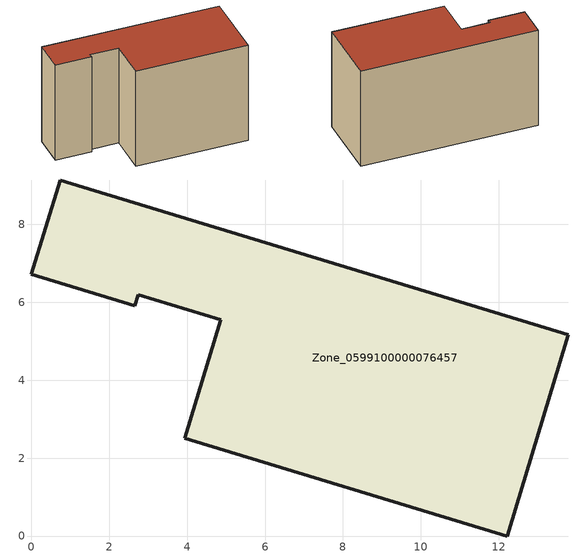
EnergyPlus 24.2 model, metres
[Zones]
Zone_0599100000076457
 floor ground (C_G): 13.78,5.16 12.21,0 3.94,2.51 4.86,5.55 2.74,6.19 2.66,5.91 0,6.72 0.74,9.14 z0
 wall outside (C_F): 0.74,9.14 0,6.72 2.66,5.91 2.74,6.19 4.86,5.55 3.94,2.51 12.21,0 13.78,5.16 0.74,9.14 z0:8.14
 roof outside (C_R): 13.78,5.16 0.74,9.14 0,6.72 2.66,5.91 2.74,6.19 4.86,5.55 3.94,2.51 12.21,0 z8.14
[BUILDING]
Pand.0599100000076457: North Axis=0; Terrain=City; Loads Convergence Tolerance Value=0.04; Temperature Convergence Tolerance Value=0.4; Solar Distribution=FullExterior; Maximum Number of Warmup Days=25; Minimum Number of Warmup Days=1
[Site:Location]
Rotterdam.The.Hague.AP_ZH_NLD Design_Conditions: Latitude=51.96; Longitude=4.45; Time Zone=1; Elevation=-4.5
[SITE:GROUNDTEMPERATURE:BUILDINGSURFACE]
18, 18, 18, 18, 18, 18, 18, 18, 18, 18, 18, 18
[MATERIAL] Thermal Absorptance=0.9; Solar Absorptance=0.7; Visible Absorptance=0.7
Name | Roughness | Thickness | Conductivity | Density | Specific Heat
G.TI.1975-1991 | MediumSmooth | 0.15 | 0.288461 | 540 | 1210
F.TI.1975-1991 | Rough | 0.3 | 0.230769 | 1920 | 840
R.TI.1975-1991 | MediumRough | 0.2 | 0.153846 | 1500 | 1000
[CONSTRUCTION]
C_G: G.TI.1975-1991
C_F: F.TI.1975-1991
C_R: R.TI.1975-1991
[ZONE]
Zone_0599100000076457: Type=1; Multiplier=1; Ceiling Height=Autocalculate; Volume=Autocalculate; Floor Area=autocalculate; Part of Total Floor Area=Yes
[ZONEINFILTRATION:DESIGNFLOWRATE]
Infil_Zone_0599100000076457: Zone or ZoneList or Space or SpaceList=Zone_0599100000076457; Schedule=AlwaysOn; Design Flow Rate Calculation Method=Flow/Area; Flow Rate per Floor Area=0.003; Constant Term Coefficient=1; Temperature Term Coefficient=0; Velocity Term Coefficient=0; Velocity Squared Term Coefficient=0
[HVACTEMPLATE:ZONE:IDEALLOADSAIRSYSTEM]
Zone_0599100000076457: Maximum Heating Supply Air Temperature=50; Minimum Cooling Supply Air Temperature=13; Maximum Heating Supply Air Humidity Ratio=0.0156; Minimum Cooling Supply Air Humidity Ratio=0.0077; Heating Limit=NoLimit; Cooling Limit=NoLimit; Dehumidification Control Type=ConstantSensibleHeatRatio; Cooling Sensible Heat Ratio=0.7; Dehumidification Setpoint=60; Humidification Control Type=None; Humidification Setpoint=30; Outdoor Air Method=None; Outdoor Air Flow Rate per Person=0.00944; Outdoor Air Flow Rate per Zone Floor Area=0; Outdoor Air Flow Rate per Zone=0; Demand Controlled Ventilation Type=None; Outdoor Air Economizer Type=NoEconomizer; Heat Recovery Type=None; Sensible Heat Recovery Effectiveness=0.7; Latent Heat Recovery Effectiveness=0.65
[ZONECONTROL:THERMOSTAT]
ThermostatControl_Zone_0599100000076457: Zone or ZoneList=Zone_0599100000076457; Control Type Schedule=DualSetpointControlType; Control 1=Thermostat_Zone_0599100000076457; Temperature Difference Between Cutout And Setpoint=0
[THERMOSTATSETPOINT:DUALSETPOINT]
Thermostat_Zone_0599100000076457: Heating Setpoint Temperature Schedule=HeatingSetpoint_Zone_0599100000076457; Cooling Setpoint Temperature Schedule=CoolingSetpoint_Zone_0599100000076457
[SCHEDULE:COMPACT]
HeatingSetpoint_Zone_0599100000076457: Through: 12/31, For: AllDays, Until: 24:00, 21
CoolingSetpoint_Zone_0599100000076457: Through: 12/31, For: AllDays, Until: 24:00, 24
DualSetpointControlType: Through: 12/31, For: AllDays, Until: 24:00, 4
AlwaysOn: Through: 12/31, For: AllDays, Until: 24:00, 1
